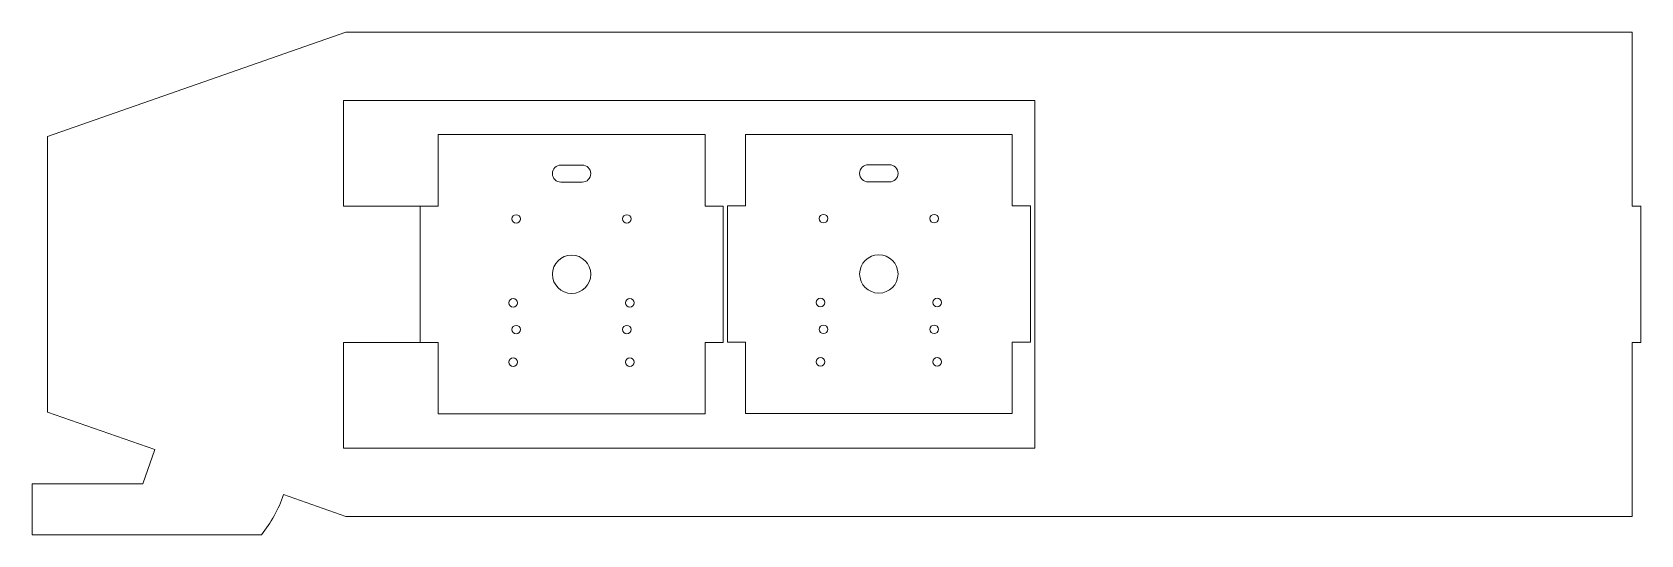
# Model space of a CAD drawing. Header units: inches. Extents: x 0.2 to 23.7, y 4.1 to 11.5.
import ezdxf

# ---------------------------------------------------------------- set-up
doc = ezdxf.new("R2010")
doc.units = ezdxf.units.IN
doc.header["$MEASUREMENT"] = 0

msp = doc.modelspace()

# ---------------------------------------------------------------- linework, layer by layer
at = {"color": 1, "linetype": 'Continuous', "lineweight": 15}
for p, q in [((4.767, 11.452), (0.398, 9.923)), ((23.608, 11.452), (4.767, 11.452)), ((23.608, 11.452), (23.608, 8.904)), ((14.858, 10.452), (4.733, 10.452)), ((4.733, 10.452), (4.733, 8.904)), ((14.858, 10.452), (14.858, 5.355)), ((0.398, 9.923), (0.398, 5.885)), ((6.118, 9.95), (10.027, 9.95)), ((6.118, 8.904), (6.118, 9.95)), ((10.027, 8.904), (10.027, 9.95)), ((10.618, 9.954), (14.528, 9.954)), ((10.618, 8.908), (10.618, 9.954)), ((14.528, 8.908), (14.528, 9.954)), ((7.916, 9.504), (8.229, 9.504)), ((12.417, 9.508), (12.729, 9.508)), ((7.916, 9.254), (8.229, 9.254)), ((12.417, 9.258), (12.729, 9.258)), ((4.733, 8.904), (5.858, 8.904)), ((6.118, 8.904), (5.854, 8.904)), ((5.854, 8.904), (5.854, 6.904)), ((10.027, 8.904), (10.291, 8.904)), ((10.291, 6.904), (10.291, 8.904)), ((10.618, 8.908), (10.354, 8.908)), ((10.354, 8.908), (10.354, 6.908)), ((14.528, 8.908), (14.792, 8.908)), ((14.792, 6.908), (14.792, 8.908)), ((23.608, 8.904), (23.733, 8.904)), ((23.733, 8.904), (23.733, 6.904)), ((4.733, 6.904), (4.733, 5.355)), ((5.858, 6.904), (4.733, 6.904)), ((5.854, 6.904), (6.118, 6.904)), ((6.118, 6.904), (6.118, 5.858)), ((10.027, 6.904), (10.027, 5.858)), ((10.291, 6.904), (10.027, 6.904)), ((10.354, 6.908), (10.618, 6.908)), ((10.618, 6.908), (10.618, 5.862)), ((14.528, 6.908), (14.528, 5.862)), ((14.792, 6.908), (14.528, 6.908)), ((23.608, 6.904), (23.608, 4.355)), ((23.733, 6.904), (23.608, 6.904)), ((0.398, 5.885), (1.968, 5.335)), ((6.118, 5.858), (10.027, 5.858)), ((10.618, 5.862), (14.528, 5.862)), ((1.968, 5.335), (1.793, 4.835)), ((4.733, 5.355), (14.858, 5.355)), ((1.793, 4.835), (0.173, 4.835)), ((0.173, 4.835), (0.173, 4.085)), ((3.856, 4.674), (4.767, 4.355)), ((4.767, 4.355), (23.608, 4.355)), ((0.173, 4.085), (3.529, 4.085))]:
    msp.add_line(p, q, dxfattribs=at)
for centre, radius in [((7.262, 8.715), 0.0625), ((8.883, 8.715), 0.0625), ((11.762, 8.719), 0.0625), ((13.384, 8.719), 0.0625), ((8.073, 7.904), 0.281), ((12.573, 7.908), 0.281), ((7.218, 7.485), 0.0625), ((8.927, 7.485), 0.0625), ((11.719, 7.489), 0.0625), ((13.427, 7.489), 0.0625), ((7.262, 7.093), 0.0625), ((8.883, 7.093), 0.0625), ((11.762, 7.097), 0.0625), ((13.384, 7.097), 0.0625), ((7.218, 6.616), 0.0625), ((8.927, 6.616), 0.0625), ((11.719, 6.62), 0.0625), ((13.427, 6.62), 0.0625)]:
    msp.add_circle(centre, radius, dxfattribs=at)
for centre, radius, start, end in [((7.916, 9.379), 0.125, 90, 270), ((8.229, 9.379), 0.125, 270, 90), ((12.417, 9.383), 0.125, 90, 270), ((12.729, 9.383), 0.125, 270, 90), ((1.968, 5.335), 2, 321.3178, 340.71)]:
    msp.add_arc(centre, radius, start, end, dxfattribs=at)

doc.saveas('drawing.dxf')
